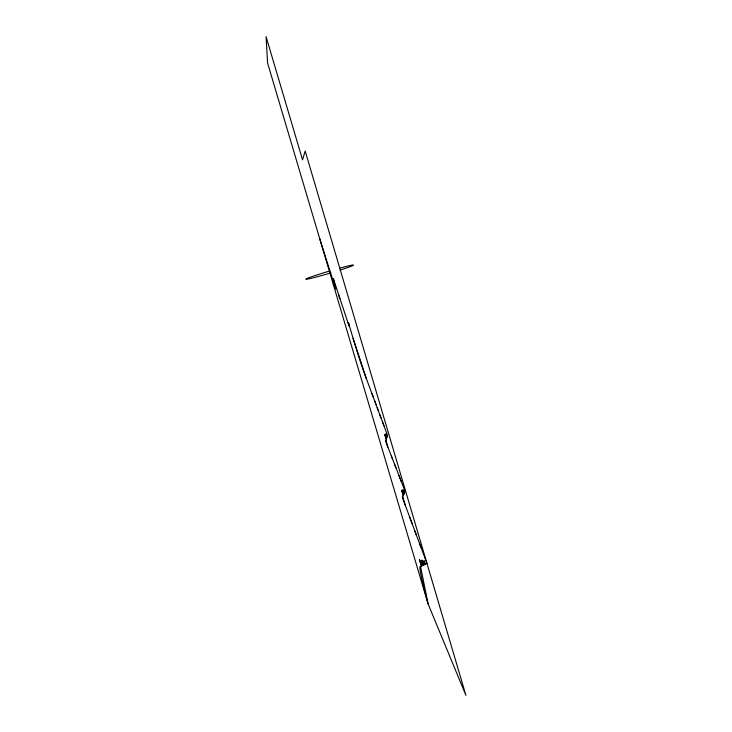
<?xml version="1.0" encoding="UTF-8"?>
<svg xmlns="http://www.w3.org/2000/svg" width="732" height="732" viewBox="0 0 732 732"><rect width="100%" height="100%" fill="white"/><g stroke="black" fill="none" stroke-linecap="round" stroke-linejoin="round"><path stroke-width="1.1" d="M420.534 566.467L428.138 604.028L267.592 63.08L266.064 36.6L302.526 159.796L305.18 151.039L465.936 695.4L428.138 604.028A155.843 5.893 72.4 0 1 420.534 566.467L426.966 563.411L402.353 497.449L405.08 491.245L385.718 441.542L387.393 435.028L366.668 379.496A46.143 2.068 73.2 0 1 353.08 338.276L348.688 323.452L347.874 322.501L333.316 278.471L335.686 288.994L319.664 238.541M329.629 272.121L330.91 272.89A24.842 1.08 -16.5 0 1 305.848 279.24A24.842 1.08 -16.5 0 1 328.412 271.38M338.953 295.774L339.877 298.61M387.878 447.078L385.965 440.6M373.11 396.744L371.938 393.606M405.418 505.656L402.737 496.571M375.992 404.476L374.574 400.688M378.38 410.89L377.181 407.651M381.043 417.999L379.743 414.541M383.989 425.896L382.607 422.199M392.718 459.504L391.318 455.926M396.003 467.949L394.411 463.859M401.31 481.564L399.022 475.699M411.97 523.224L409.71 517.176M416.462 535.266L414.925 531.148M420.882 547.115L419.463 543.309M353.08 338.276L366.668 379.496M347.874 322.501L349.384 326.527L348.688 323.452M404.256 493.121L403.021 489.79L404.101 493.459M425.31 564.198L424.066 560.739L425.118 564.29M386.954 436.739L385.846 433.802L386.844 437.169M403.835 494.063L402.371 490.001L403.68 494.42M424.441 564.61L423.114 561.051L424.203 564.72M386.642 437.946L385.307 434.405L386.514 438.468M403.378 495.107L401.712 490.458L403.204 495.5M386.359 439.072L384.767 434.534L386.24 439.52M423.608 565.003L421.852 560.053L423.352 565.122M422.629 565.47L421.001 561.115L422.337 565.607M421.769 565.882L419.5 559.687L421.385 566.065M340.215 268.003A24.842 1.08 -16.5 0 1 353.455 265.103A24.842 1.08 -16.5 0 1 340.115 270.053"/></g></svg>
